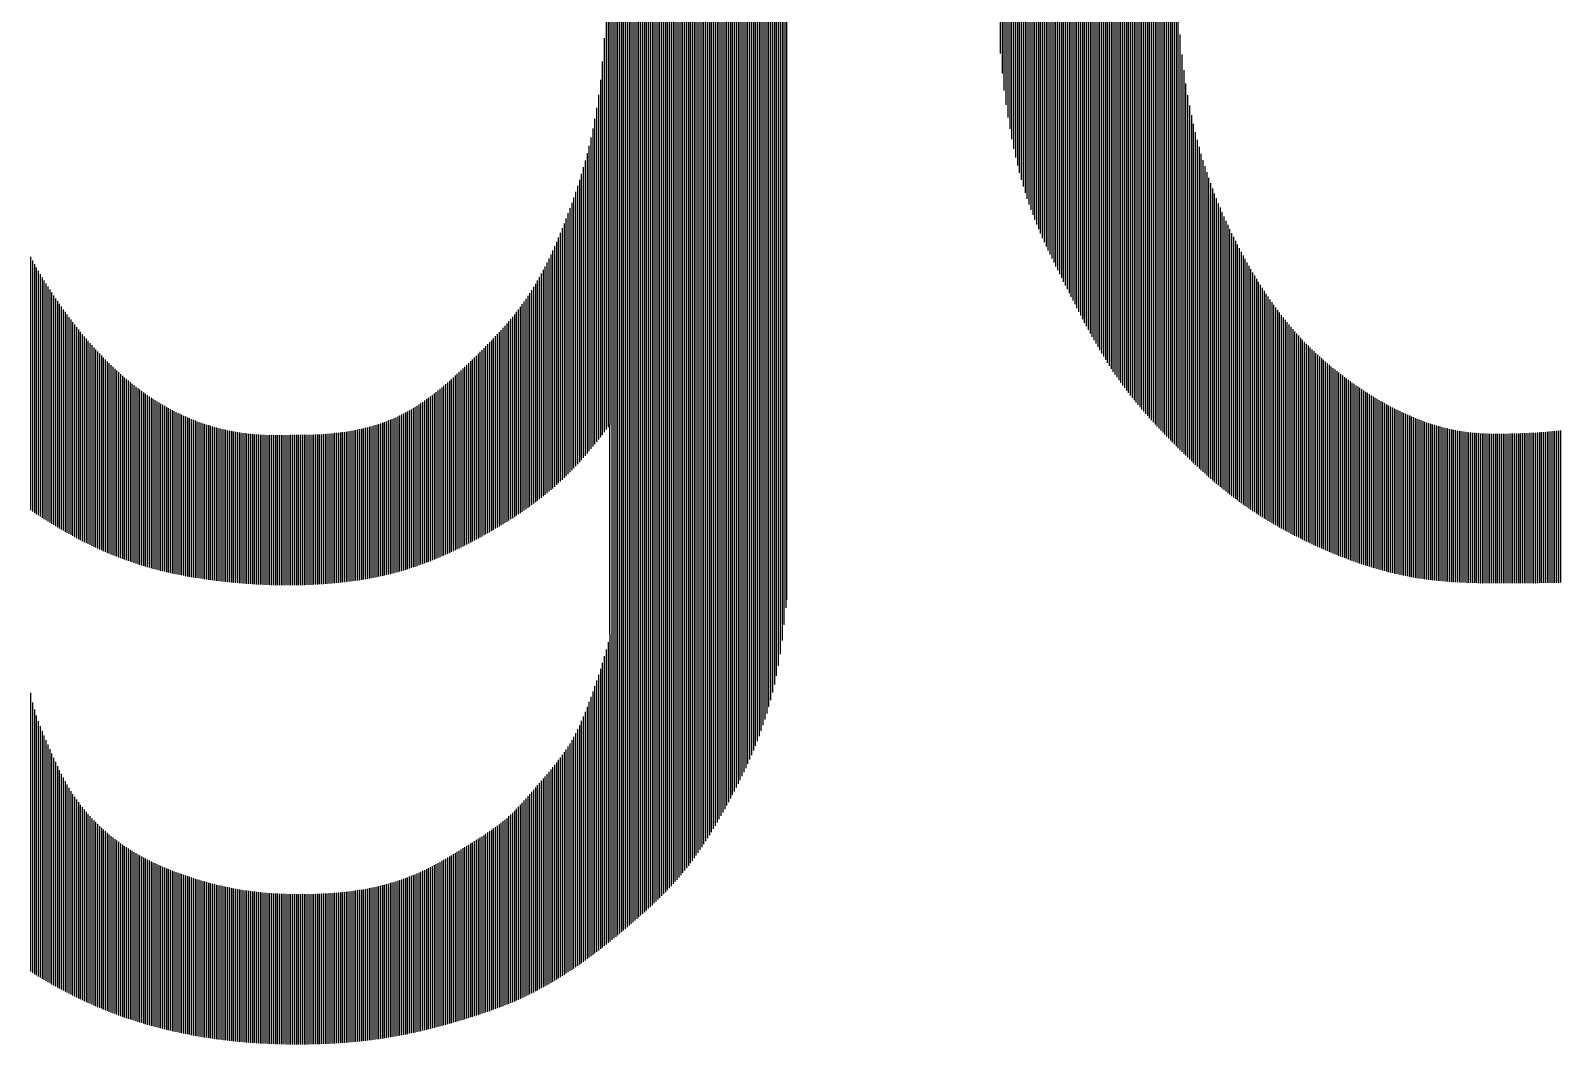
# Model space of a CAD drawing. Extents: x -970 to 10525, y -5 to 8110.
# Drawn here: x 10102.5 to 10174.5, y 460.6 to 508.3 of the extents above; entities that cross this region are included whole.
import ezdxf
from ezdxf.enums import TextEntityAlignment as Align

# ---------------------------------------------------------------- set-up
doc = ezdxf.new("R2010")
doc.units = 0
doc.header["$LTSCALE"] = 60
doc.header["$MEASUREMENT"] = 0
doc.layers.get('0').update_dxf_attribs({"linetype": 'CONTINUOUS'})
doc.layers.add('RLA-FORMATO', color=7, linetype='CONTINUOUS')
doc.layers.add('RLA-LOGO', color=7, linetype='CONTINUOUS')
doc.styles.add('ROMAND', font='romand', dxfattribs={"height": 31.5})
doc.styles.add('ROMANS', font='ROMANS.shx', dxfattribs={"height": 22.5})

# ---------------------------------------------------------------- blocks, each defined once
blk = doc.blocks.new('A$C459C3EB4')
at = {"layer": 'RLA-LOGO', "color": 8, "true_color": 0x707070}
for p, q in [((602.388, -30.39), (602.388, -55.101)), ((602.433, -30.39), (602.433, -67.228)), ((602.478, -30.39), (602.478, -67.191)), ((602.523, -30.39), (602.523, -67.154)), ((602.568, -30.39), (602.568, -67.117)), ((602.613, -30.39), (602.613, -67.08)), ((602.658, -30.39), (602.658, -67.042)), ((602.703, -30.39), (602.703, -67.005)), ((602.748, -30.39), (602.748, -66.967)), ((602.793, -30.39), (602.793, -66.929)), ((602.838, -30.39), (602.838, -66.89)), ((602.883, -30.39), (602.883, -66.852)), ((602.928, -30.39), (602.928, -66.813)), ((602.973, -30.39), (602.973, -66.774)), ((603.018, -30.39), (603.018, -66.735)), ((603.063, -30.39), (603.063, -66.695)), ((603.108, -30.39), (603.108, -66.656)), ((603.153, -30.39), (603.153, -66.616)), ((603.198, -30.39), (603.198, -66.575)), ((603.243, -30.39), (603.243, -66.535)), ((603.288, -30.39), (603.288, -66.494)), ((603.333, -30.39), (603.333, -66.452)), ((603.378, -30.39), (603.378, -66.41)), ((603.423, -30.39), (603.423, -66.368)), ((603.468, -30.39), (603.468, -66.325)), ((603.513, -30.39), (603.513, -66.282)), ((603.558, -30.39), (603.558, -66.238)), ((603.603, -30.39), (603.603, -66.194)), ((603.648, -30.39), (603.648, -66.149)), ((603.693, -30.39), (603.693, -66.103)), ((603.738, -30.39), (603.738, -66.057)), ((603.783, -30.39), (603.783, -66.01)), ((603.828, -30.39), (603.828, -65.962)), ((603.873, -30.39), (603.873, -65.913)), ((603.918, -30.39), (603.918, -65.864)), ((603.963, -30.39), (603.963, -65.813)), ((604.008, -30.39), (604.008, -65.761)), ((604.053, -30.39), (604.053, -65.709)), ((604.098, -30.39), (604.098, -65.655)), ((604.143, -30.39), (604.143, -65.6)), ((604.188, -30.39), (604.188, -65.544)), ((604.233, -30.39), (604.233, -65.486)), ((604.278, -30.39), (604.278, -65.427)), ((604.323, -30.39), (604.323, -65.367)), ((604.368, -30.39), (604.368, -65.306)), ((604.413, -30.39), (604.413, -65.243)), ((604.458, -30.39), (604.458, -65.179)), ((604.503, -30.39), (604.503, -65.113)), ((604.548, -30.39), (604.548, -65.046)), ((604.593, -30.39), (604.593, -64.978)), ((604.638, -30.39), (604.638, -64.909)), ((604.683, -30.39), (604.683, -64.838)), ((604.728, -30.39), (604.728, -64.766)), ((604.773, -30.39), (604.773, -64.693)), ((604.818, -30.39), (604.818, -64.619)), ((604.863, -30.39), (604.863, -64.543)), ((604.908, -30.39), (604.908, -64.467)), ((604.953, -30.39), (604.953, -64.389)), ((604.998, -30.39), (604.998, -64.311)), ((605.043, -30.39), (605.043, -64.231)), ((605.088, -30.39), (605.088, -64.151)), ((605.133, -30.39), (605.133, -64.07)), ((605.178, -30.39), (605.178, -63.987)), ((605.223, -30.39), (605.223, -63.904)), ((605.268, -30.39), (605.268, -63.819)), ((605.313, -30.39), (605.313, -63.734)), ((605.358, -30.39), (605.358, -63.646)), ((605.403, -30.39), (605.403, -63.557)), ((605.448, -30.39), (605.448, -63.467)), ((605.493, -30.39), (605.493, -63.375)), ((605.538, -30.39), (605.538, -63.281)), ((605.583, -30.39), (605.583, -63.185)), ((605.628, -30.39), (605.628, -63.086)), ((605.673, -30.39), (605.673, -62.985)), ((605.718, -30.39), (605.718, -62.882)), ((605.763, -30.39), (605.763, -62.775)), ((605.808, -30.39), (605.808, -62.664)), ((605.853, -30.39), (605.853, -62.55)), ((605.898, -30.39), (605.898, -62.432)), ((605.943, -30.39), (605.943, -62.308)), ((605.988, -30.39), (605.988, -62.178)), ((606.033, -30.39), (606.033, -62.042)), ((606.078, -30.39), (606.078, -61.899)), ((606.123, -30.39), (606.123, -61.747)), ((606.168, -30.39), (606.168, -61.584)), ((606.213, -30.39), (606.213, -61.41)), ((606.258, -30.39), (606.258, -61.22)), ((606.303, -30.39), (606.303, -61.012)), ((606.348, -30.39), (606.348, -60.777)), ((606.393, -30.39), (606.393, -60.506)), ((606.438, -30.39), (606.438, -60.185)), ((606.483, -30.39), (606.483, -59.811)), ((606.528, -30.39), (606.528, -59.412)), ((606.55, -59.227), (606.55, -30.39)), ((615.757, -33.08), (615.757, -55.655)), ((615.397, -33.45), (615.397, -55.288)), ((615.442, -33.402), (615.442, -55.335)), ((615.487, -33.355), (615.487, -55.382)), ((615.532, -33.308), (615.532, -55.428)), ((615.577, -33.261), (615.577, -55.474)), ((615.622, -33.215), (615.622, -55.519)), ((615.667, -33.17), (615.667, -55.565)), ((615.712, -33.125), (615.712, -55.61)), ((602.343, -33.589), (602.343, -55.162)), ((615.082, -33.803), (615.082, -54.949)), ((615.127, -33.751), (615.127, -54.999)), ((615.172, -33.699), (615.172, -55.048)), ((615.217, -33.648), (615.217, -55.097)), ((615.262, -33.598), (615.262, -55.145)), ((615.307, -33.548), (615.307, -55.193)), ((615.352, -33.499), (615.352, -55.241)), ((614.767, -34.19), (614.767, -54.584)), ((614.812, -34.132), (614.812, -54.638)), ((614.857, -34.075), (614.857, -54.691)), ((614.902, -34.019), (614.902, -54.744)), ((614.947, -33.964), (614.947, -54.796)), ((614.992, -33.909), (614.992, -54.848)), ((615.037, -33.856), (615.037, -54.899)), ((614.497, -34.557), (614.497, -54.24)), ((614.542, -34.493), (614.542, -54.3)), ((614.587, -34.43), (614.587, -54.358)), ((614.632, -34.369), (614.632, -54.416)), ((614.677, -34.308), (614.677, -54.473)), ((614.722, -34.248), (614.722, -54.529)), ((614.272, -34.895), (614.272, -53.924)), ((614.317, -34.825), (614.317, -53.989)), ((614.362, -34.756), (614.362, -54.054)), ((614.407, -34.689), (614.407, -54.117)), ((614.452, -34.622), (614.452, -54.179)), ((614.047, -35.262), (614.047, -53.575)), ((614.092, -35.186), (614.092, -53.647)), ((614.137, -35.111), (614.137, -53.718)), ((614.182, -35.038), (614.182, -53.788)), ((614.227, -34.966), (614.227, -53.856)), ((613.867, -35.576), (613.867, -53.274)), ((613.912, -35.496), (613.912, -53.351)), ((613.957, -35.417), (613.957, -53.427)), ((614.002, -35.338), (614.002, -53.502)), ((613.642, -35.993), (613.642, -52.871)), ((613.687, -35.907), (613.687, -52.954)), ((613.732, -35.823), (613.732, -53.035)), ((613.777, -35.74), (613.777, -53.116)), ((613.822, -35.657), (613.822, -53.195)), ((613.462, -36.341), (613.462, -52.532)), ((613.507, -36.253), (613.507, -52.618)), ((613.552, -36.166), (613.552, -52.703)), ((613.597, -36.079), (613.597, -52.787)), ((613.282, -36.7), (613.282, -52.182)), ((613.327, -36.61), (613.327, -52.27)), ((613.372, -36.52), (613.372, -52.358)), ((613.417, -36.43), (613.417, -52.445)), ((613.102, -37.064), (613.102, -51.828)), ((613.147, -36.973), (613.147, -51.917)), ((613.192, -36.881), (613.192, -52.005)), ((613.237, -36.791), (613.237, -52.094)), ((612.922, -37.435), (612.922, -51.471)), ((612.967, -37.341), (612.967, -51.561)), ((613.012, -37.248), (613.012, -51.65)), ((613.057, -37.156), (613.057, -51.739)), ((612.787, -37.722), (612.787, -51.195)), ((612.832, -37.625), (612.832, -51.288)), ((612.877, -37.53), (612.877, -51.38)), ((612.607, -38.125), (612.607, -50.811)), ((612.652, -38.022), (612.652, -50.91)), ((612.697, -37.92), (612.697, -51.006)), ((612.742, -37.821), (612.742, -51.102)), ((612.472, -38.45), (612.472, -50.503)), ((612.517, -38.339), (612.517, -50.608)), ((612.562, -38.231), (612.562, -50.711)), ((612.337, -38.804), (612.337, -50.166)), ((612.382, -38.682), (612.382, -50.283)), ((612.427, -38.564), (612.427, -50.394)), ((612.202, -39.205), (612.202, -49.786)), ((612.247, -39.064), (612.247, -49.919)), ((612.292, -38.931), (612.292, -50.046)), ((612.112, -39.51), (612.112, -49.499)), ((612.157, -39.353), (612.157, -49.647)), ((612.022, -39.854), (612.022, -49.178)), ((612.067, -39.676), (612.067, -49.344)), ((611.932, -40.244), (611.932, -48.812)), ((611.977, -40.043), (611.977, -49.001)), ((611.887, -40.46), (611.887, -48.608)), ((611.797, -40.938), (611.797, -48.144)), ((611.842, -40.691), (611.842, -48.386)), ((611.752, -41.205), (611.752, -47.875)), ((611.707, -41.498), (611.707, -47.575)), ((611.662, -41.824), (611.662, -47.235)), ((611.617, -42.198), (611.617, -46.842)), ((611.572, -42.65), (611.572, -46.371)), ((602.298, -45.081), (602.298, -55.221)), ((602.253, -46.005), (602.253, -55.281)), ((615.802, -45.921), (615.802, -55.7)), ((615.847, -46.394), (615.847, -55.744)), ((602.208, -46.559), (602.208, -55.339)), ((615.892, -46.762), (615.892, -55.788)), ((602.163, -46.991), (602.163, -55.397)), ((615.937, -47.074), (615.937, -55.832)), ((602.118, -47.344), (602.118, -55.454)), ((615.982, -47.348), (615.982, -55.876)), ((602.073, -47.643), (602.073, -55.51)), ((616.027, -47.594), (616.027, -55.92)), ((616.072, -47.819), (616.072, -55.963)), ((601.983, -48.135), (601.983, -55.621)), ((602.028, -47.904), (602.028, -55.566)), ((616.117, -48.025), (616.117, -56.006)), ((616.162, -48.217), (616.162, -56.048)), ((601.893, -48.537), (601.893, -55.729)), ((601.938, -48.345), (601.938, -55.675)), ((616.207, -48.397), (616.207, -56.09)), ((616.252, -48.566), (616.252, -56.132)), ((601.803, -48.885), (601.803, -55.833)), ((601.848, -48.716), (601.848, -55.781)), ((616.297, -48.726), (616.297, -56.174)), ((616.342, -48.878), (616.342, -56.215)), ((601.713, -49.198), (601.713, -55.935)), ((601.758, -49.045), (601.758, -55.885)), ((616.387, -49.023), (616.387, -56.255)), ((616.432, -49.161), (616.432, -56.296)), ((616.477, -49.293), (616.477, -56.336)), ((601.578, -49.622), (601.578, -56.082)), ((601.623, -49.485), (601.623, -56.034)), ((601.668, -49.344), (601.668, -55.985)), ((616.522, -49.42), (616.522, -56.375)), ((616.567, -49.543), (616.567, -56.415)), ((616.612, -49.661), (616.612, -56.453)), ((601.443, -50.007), (601.443, -56.222)), ((601.488, -49.882), (601.488, -56.176)), ((601.533, -49.754), (601.533, -56.13)), ((616.657, -49.776), (616.657, -56.492)), ((616.702, -49.888), (616.702, -56.53)), ((616.747, -49.996), (616.747, -56.567)), ((601.308, -50.365), (601.308, -56.355)), ((601.353, -50.248), (601.353, -56.312)), ((601.398, -50.129), (601.398, -56.267)), ((616.792, -50.102), (616.792, -56.604)), ((616.837, -50.204), (616.837, -56.641)), ((616.882, -50.305), (616.882, -56.677)), ((616.927, -50.403), (616.927, -56.713)), ((601.173, -50.697), (601.173, -56.482)), ((601.218, -50.589), (601.218, -56.441)), ((601.263, -50.478), (601.263, -56.398)), ((616.972, -50.499), (616.972, -56.748)), ((617.017, -50.593), (617.017, -56.783)), ((617.062, -50.685), (617.062, -56.817)), ((600.993, -51.102), (600.993, -56.64)), ((601.038, -51.005), (601.038, -56.602)), ((601.083, -50.905), (601.083, -56.563)), ((601.128, -50.803), (601.128, -56.523)), ((617.107, -50.775), (617.107, -56.851)), ((617.152, -50.864), (617.152, -56.884)), ((617.197, -50.951), (617.197, -56.917)), ((617.242, -51.036), (617.242, -56.95)), ((617.287, -51.12), (617.287, -56.982)), ((588.753, -51.157), (588.753, -57.114)), ((588.798, -51.241), (588.798, -57.145)), ((588.843, -51.323), (588.843, -57.176)), ((588.888, -51.404), (588.888, -57.206)), ((588.933, -51.483), (588.933, -57.236)), ((600.813, -51.463), (600.813, -56.788)), ((600.858, -51.377), (600.858, -56.752)), ((600.903, -51.288), (600.903, -56.716)), ((600.948, -51.196), (600.948, -56.678)), ((617.332, -51.203), (617.332, -57.014)), ((617.377, -51.284), (617.377, -57.045)), ((617.422, -51.364), (617.422, -57.076)), ((617.467, -51.442), (617.467, -57.106)), ((588.978, -51.56), (588.978, -57.265)), ((589.023, -51.636), (589.023, -57.295)), ((589.068, -51.71), (589.068, -57.324)), ((589.113, -51.783), (589.113, -57.352)), ((600.633, -51.786), (600.633, -56.927)), ((600.678, -51.709), (600.678, -56.893)), ((600.723, -51.629), (600.723, -56.859)), ((600.768, -51.547), (600.768, -56.824)), ((617.512, -51.519), (617.512, -57.136)), ((617.557, -51.595), (617.557, -57.166)), ((617.602, -51.669), (617.602, -57.195)), ((617.647, -51.743), (617.647, -57.224)), ((617.692, -51.814), (617.692, -57.253)), ((589.158, -51.855), (589.158, -57.381)), ((589.203, -51.926), (589.203, -57.409)), ((589.248, -51.995), (589.248, -57.437)), ((589.293, -52.063), (589.293, -57.464)), ((589.338, -52.131), (589.338, -57.491)), ((589.383, -52.197), (589.383, -57.518)), ((600.363, -52.206), (600.363, -57.122)), ((600.408, -52.141), (600.408, -57.09)), ((600.453, -52.074), (600.453, -57.059)), ((600.498, -52.005), (600.498, -57.026)), ((600.543, -51.934), (600.543, -56.994)), ((600.588, -51.861), (600.588, -56.961)), ((617.737, -51.885), (617.737, -57.281)), ((617.782, -51.954), (617.782, -57.309)), ((617.827, -52.022), (617.827, -57.337)), ((617.872, -52.089), (617.872, -57.364)), ((617.917, -52.155), (617.917, -57.391)), ((589.428, -52.262), (589.428, -57.545)), ((589.473, -52.326), (589.473, -57.571)), ((589.518, -52.389), (589.518, -57.597)), ((589.563, -52.451), (589.563, -57.623)), ((589.608, -52.512), (589.608, -57.648)), ((600.093, -52.563), (600.093, -57.302)), ((600.138, -52.507), (600.138, -57.273)), ((600.183, -52.449), (600.183, -57.243)), ((600.228, -52.391), (600.228, -57.213)), ((600.273, -52.331), (600.273, -57.183)), ((600.318, -52.269), (600.318, -57.153)), ((617.962, -52.219), (617.962, -57.418)), ((618.007, -52.282), (618.007, -57.445)), ((618.052, -52.345), (618.052, -57.471)), ((618.097, -52.406), (618.097, -57.496)), ((618.142, -52.466), (618.142, -57.522)), ((618.187, -52.524), (618.187, -57.547)), ((589.653, -52.572), (589.653, -57.674)), ((589.698, -52.632), (589.698, -57.699)), ((589.743, -52.69), (589.743, -57.723)), ((589.788, -52.748), (589.788, -57.748)), ((589.833, -52.805), (589.833, -57.772)), ((589.878, -52.861), (589.878, -57.796)), ((589.923, -52.917), (589.923, -57.819)), ((599.823, -52.877), (599.823, -57.471)), ((599.868, -52.827), (599.868, -57.443)), ((599.913, -52.776), (599.913, -57.415)), ((599.958, -52.724), (599.958, -57.388)), ((600.003, -52.671), (600.003, -57.359)), ((600.048, -52.617), (600.048, -57.331)), ((618.232, -52.582), (618.232, -57.572)), ((618.277, -52.639), (618.277, -57.597)), ((618.322, -52.694), (618.322, -57.621)), ((618.367, -52.749), (618.367, -57.645)), ((618.412, -52.803), (618.412, -57.669)), ((618.457, -52.855), (618.457, -57.693)), ((618.502, -52.907), (618.502, -57.716)), ((589.968, -52.971), (589.968, -57.842)), ((590.013, -53.025), (590.013, -57.865)), ((590.058, -53.079), (590.058, -57.888)), ((590.103, -53.131), (590.103, -57.91)), ((590.148, -53.183), (590.148, -57.932)), ((590.193, -53.234), (590.193, -57.954)), ((590.238, -53.284), (590.238, -57.976)), ((599.463, -53.257), (599.463, -57.681)), ((599.508, -53.212), (599.508, -57.656)), ((599.553, -53.165), (599.553, -57.63)), ((599.598, -53.119), (599.598, -57.604)), ((599.643, -53.072), (599.643, -57.578)), ((599.688, -53.024), (599.688, -57.551)), ((599.733, -52.976), (599.733, -57.525)), ((599.778, -52.927), (599.778, -57.498)), ((618.547, -52.957), (618.547, -57.739)), ((618.592, -53.007), (618.592, -57.762)), ((618.637, -53.056), (618.637, -57.784)), ((618.682, -53.104), (618.682, -57.807)), ((618.727, -53.151), (618.727, -57.829)), ((618.772, -53.197), (618.772, -57.851)), ((618.817, -53.243), (618.817, -57.872)), ((590.283, -53.333), (590.283, -57.997)), ((590.328, -53.382), (590.328, -58.018)), ((590.373, -53.43), (590.373, -58.038)), ((590.418, -53.477), (590.418, -58.059)), ((590.463, -53.524), (590.463, -58.079)), ((590.508, -53.57), (590.508, -58.098)), ((590.553, -53.615), (590.553, -58.118)), ((599.103, -53.612), (599.103, -57.877)), ((599.148, -53.568), (599.148, -57.854)), ((599.193, -53.525), (599.193, -57.83)), ((599.238, -53.481), (599.238, -57.806)), ((599.283, -53.437), (599.283, -57.781)), ((599.328, -53.392), (599.328, -57.757)), ((599.373, -53.348), (599.373, -57.732)), ((599.418, -53.303), (599.418, -57.707)), ((618.862, -53.287), (618.862, -57.894)), ((618.907, -53.331), (618.907, -57.915)), ((618.952, -53.375), (618.952, -57.936)), ((618.997, -53.417), (618.997, -57.957)), ((619.042, -53.459), (619.042, -57.977)), ((619.087, -53.5), (619.087, -57.997)), ((619.132, -53.541), (619.132, -58.017)), ((619.177, -53.581), (619.177, -58.037)), ((619.222, -53.62), (619.222, -58.057)), ((590.598, -53.659), (590.598, -58.137)), ((590.643, -53.703), (590.643, -58.156)), ((590.688, -53.746), (590.688, -58.174)), ((590.733, -53.788), (590.733, -58.192)), ((590.778, -53.83), (590.778, -58.21)), ((590.823, -53.871), (590.823, -58.228)), ((590.868, -53.911), (590.868, -58.245)), ((590.913, -53.951), (590.913, -58.262)), ((590.958, -53.99), (590.958, -58.279)), ((598.698, -53.991), (598.698, -58.079)), ((598.743, -53.95), (598.743, -58.058)), ((598.788, -53.909), (598.788, -58.036)), ((598.833, -53.868), (598.833, -58.014)), ((598.878, -53.826), (598.878, -57.992)), ((598.923, -53.783), (598.923, -57.97)), ((598.968, -53.741), (598.968, -57.947)), ((599.013, -53.698), (599.013, -57.924)), ((599.058, -53.655), (599.058, -57.901)), ((619.267, -53.659), (619.267, -58.076)), ((619.312, -53.697), (619.312, -58.095)), ((619.357, -53.734), (619.357, -58.114)), ((619.402, -53.771), (619.402, -58.133)), ((619.447, -53.808), (619.447, -58.152)), ((619.492, -53.844), (619.492, -58.17)), ((619.537, -53.879), (619.537, -58.188)), ((619.582, -53.914), (619.582, -58.206)), ((619.627, -53.949), (619.627, -58.223)), ((619.672, -53.983), (619.672, -58.24)), ((591.003, -54.028), (591.003, -58.295)), ((591.048, -54.066), (591.048, -58.311)), ((591.093, -54.103), (591.093, -58.327)), ((591.138, -54.139), (591.138, -58.343)), ((591.183, -54.175), (591.183, -58.358)), ((591.228, -54.21), (591.228, -58.373)), ((591.273, -54.244), (591.273, -58.387)), ((591.318, -54.278), (591.318, -58.401)), ((591.363, -54.311), (591.363, -58.415)), ((591.408, -54.344), (591.408, -58.429)), ((598.293, -54.336), (598.293, -58.259)), ((598.338, -54.3), (598.338, -58.24)), ((598.383, -54.263), (598.383, -58.221)), ((598.428, -54.226), (598.428, -58.201)), ((598.473, -54.188), (598.473, -58.182)), ((598.518, -54.15), (598.518, -58.162)), ((598.563, -54.111), (598.563, -58.141)), ((598.608, -54.071), (598.608, -58.121)), ((598.653, -54.032), (598.653, -58.1)), ((619.717, -54.017), (619.717, -58.257)), ((619.762, -54.05), (619.762, -58.274)), ((619.807, -54.082), (619.807, -58.291)), ((619.852, -54.115), (619.852, -58.307)), ((619.897, -54.146), (619.897, -58.323)), ((619.942, -54.178), (619.942, -58.339)), ((619.987, -54.209), (619.987, -58.355)), ((620.032, -54.239), (620.032, -58.37)), ((620.077, -54.269), (620.077, -58.385)), ((620.122, -54.299), (620.122, -58.4)), ((620.167, -54.328), (620.167, -58.415)), ((620.212, -54.357), (620.212, -58.429)), ((591.453, -54.376), (591.453, -58.442)), ((591.498, -54.407), (591.498, -58.456)), ((591.543, -54.438), (591.543, -58.468)), ((591.588, -54.468), (591.588, -58.481)), ((591.633, -54.498), (591.633, -58.493)), ((591.678, -54.527), (591.678, -58.505)), ((591.723, -54.555), (591.723, -58.517)), ((591.768, -54.583), (591.768, -58.529)), ((591.813, -54.61), (591.813, -58.54)), ((591.858, -54.637), (591.858, -58.551)), ((591.903, -54.663), (591.903, -58.562)), ((591.948, -54.689), (591.948, -58.572)), ((591.993, -54.713), (591.993, -58.583)), ((597.753, -54.716), (597.753, -58.461)), ((597.798, -54.688), (597.798, -58.446)), ((597.843, -54.66), (597.843, -58.43)), ((597.888, -54.63), (597.888, -58.414)), ((597.933, -54.6), (597.933, -58.398)), ((597.978, -54.57), (597.978, -58.382)), ((598.023, -54.538), (598.023, -58.365)), ((598.068, -54.506), (598.068, -58.348)), ((598.113, -54.474), (598.113, -58.331)), ((598.158, -54.44), (598.158, -58.313)), ((598.203, -54.406), (598.203, -58.295)), ((598.248, -54.371), (598.248, -58.277)), ((620.257, -54.386), (620.257, -58.443)), ((620.302, -54.414), (620.302, -58.457)), ((620.347, -54.442), (620.347, -58.471)), ((620.392, -54.469), (620.392, -58.484)), ((620.437, -54.496), (620.437, -58.497)), ((620.482, -54.523), (620.482, -58.51)), ((620.527, -54.549), (620.527, -58.523)), ((620.572, -54.575), (620.572, -58.535)), ((620.617, -54.6), (620.617, -58.547)), ((620.662, -54.625), (620.662, -58.559)), ((620.707, -54.649), (620.707, -58.571)), ((620.752, -54.673), (620.752, -58.582)), ((620.797, -54.697), (620.797, -58.593)), ((620.842, -54.72), (620.842, -58.604)), ((592.038, -54.738), (592.038, -58.593)), ((592.083, -54.762), (592.083, -58.603)), ((592.128, -54.785), (592.128, -58.612)), ((592.173, -54.808), (592.173, -58.622)), ((592.218, -54.83), (592.218, -58.631)), ((592.263, -54.852), (592.263, -58.64)), ((592.308, -54.873), (592.308, -58.649)), ((592.353, -54.894), (592.353, -58.657)), ((592.398, -54.914), (592.398, -58.666)), ((592.443, -54.934), (592.443, -58.674)), ((592.488, -54.953), (592.488, -58.682)), ((592.533, -54.972), (592.533, -58.69)), ((592.578, -54.99), (592.578, -58.697)), ((592.623, -55.008), (592.623, -58.705)), ((592.668, -55.025), (592.668, -58.712)), ((592.713, -55.042), (592.713, -58.719)), ((592.758, -55.058), (592.758, -58.726)), ((592.803, -55.074), (592.803, -58.733)), ((596.988, -55.074), (596.988, -58.67)), ((597.033, -55.059), (597.033, -58.66)), ((597.078, -55.042), (597.078, -58.65)), ((597.123, -55.026), (597.123, -58.64)), ((597.168, -55.008), (597.168, -58.629)), ((597.213, -54.99), (597.213, -58.618)), ((597.258, -54.971), (597.258, -58.607)), ((597.303, -54.952), (597.303, -58.595)), ((597.348, -54.932), (597.348, -58.583)), ((597.393, -54.911), (597.393, -58.571)), ((597.438, -54.889), (597.438, -58.558)), ((597.483, -54.867), (597.483, -58.545)), ((597.528, -54.843), (597.528, -58.532)), ((597.573, -54.819), (597.573, -58.518)), ((597.618, -54.795), (597.618, -58.504)), ((597.663, -54.769), (597.663, -58.49)), ((597.708, -54.743), (597.708, -58.476)), ((620.887, -54.743), (620.887, -58.614)), ((620.932, -54.765), (620.932, -58.625)), ((620.977, -54.787), (620.977, -58.635)), ((621.022, -54.809), (621.022, -58.644)), ((621.067, -54.83), (621.067, -58.654)), ((621.112, -54.851), (621.112, -58.663)), ((621.157, -54.871), (621.157, -58.672)), ((621.202, -54.891), (621.202, -58.681)), ((621.247, -54.91), (621.247, -58.689)), ((621.292, -54.929), (621.292, -58.697)), ((621.337, -54.948), (621.337, -58.705)), ((621.382, -54.966), (621.382, -58.713)), ((621.427, -54.984), (621.427, -58.72)), ((621.472, -55.001), (621.472, -58.727)), ((621.517, -55.018), (621.517, -58.734)), ((621.562, -55.034), (621.562, -58.74)), ((621.607, -55.05), (621.607, -58.747)), ((621.652, -55.066), (621.652, -58.752)), ((621.697, -55.081), (621.697, -58.758)), ((592.848, -55.089), (592.848, -58.74)), ((592.893, -55.104), (592.893, -58.746)), ((592.938, -55.119), (592.938, -58.752)), ((592.983, -55.133), (592.983, -58.758)), ((593.028, -55.146), (593.028, -58.764)), ((593.073, -55.159), (593.073, -58.77)), ((593.118, -55.172), (593.118, -58.776)), ((593.163, -55.184), (593.163, -58.781)), ((593.208, -55.195), (593.208, -58.787)), ((593.253, -55.207), (593.253, -58.792)), ((593.298, -55.217), (593.298, -58.797)), ((593.343, -55.228), (593.343, -58.802)), ((593.388, -55.237), (593.388, -58.807)), ((593.433, -55.247), (593.433, -58.811)), ((593.478, -55.256), (593.478, -58.816)), ((593.523, -55.264), (593.523, -58.82)), ((593.568, -55.272), (593.568, -58.824)), ((593.613, -55.28), (593.613, -58.829)), ((593.658, -55.287), (593.658, -58.833)), ((593.703, -55.294), (593.703, -58.836)), ((593.748, -55.301), (593.748, -58.84)), ((593.793, -55.307), (593.793, -58.844)), ((593.838, -55.312), (593.838, -58.847)), ((593.883, -55.318), (593.883, -58.85)), ((593.928, -55.322), (593.928, -58.853)), ((593.973, -55.327), (593.973, -58.856)), ((594.018, -55.331), (594.018, -58.859)), ((594.063, -55.335), (594.063, -58.862)), ((594.108, -55.338), (594.108, -58.864)), ((594.153, -55.341), (594.153, -58.867)), ((594.198, -55.343), (594.198, -58.869)), ((594.243, -55.345), (594.243, -58.871)), ((594.288, -55.347), (594.288, -58.873)), ((594.333, -55.348), (594.333, -58.875)), ((594.378, -55.349), (594.378, -58.876)), ((594.423, -55.35), (594.423, -58.878)), ((594.468, -55.35), (594.468, -58.879)), ((594.513, -55.351), (594.513, -58.88)), ((594.558, -55.35), (594.558, -58.881)), ((594.603, -55.35), (594.603, -58.882)), ((594.648, -55.35), (594.648, -58.883)), ((594.693, -55.349), (594.693, -58.883)), ((594.738, -55.349), (594.738, -58.883)), ((594.783, -55.348), (594.783, -58.884)), ((594.828, -55.347), (594.828, -58.884)), ((594.873, -55.346), (594.873, -58.884)), ((594.918, -55.346), (594.918, -58.883)), ((594.963, -55.345), (594.963, -58.883)), ((595.008, -55.345), (595.008, -58.882)), ((595.053, -55.344), (595.053, -58.881)), ((595.098, -55.344), (595.098, -58.88)), ((595.143, -55.344), (595.143, -58.879)), ((595.188, -55.343), (595.188, -58.878)), ((595.233, -55.343), (595.233, -58.876)), ((595.278, -55.342), (595.278, -58.875)), ((595.323, -55.342), (595.323, -58.873)), ((595.368, -55.34), (595.368, -58.871)), ((595.413, -55.339), (595.413, -58.869)), ((595.458, -55.337), (595.458, -58.866)), ((595.503, -55.335), (595.503, -58.864)), ((595.548, -55.333), (595.548, -58.861)), ((595.593, -55.331), (595.593, -58.858)), ((595.638, -55.328), (595.638, -58.855)), ((595.683, -55.325), (595.683, -58.852)), ((595.728, -55.321), (595.728, -58.849)), ((595.773, -55.317), (595.773, -58.845)), ((595.818, -55.313), (595.818, -58.841)), ((595.863, -55.309), (595.863, -58.837)), ((595.908, -55.304), (595.908, -58.833)), ((595.953, -55.299), (595.953, -58.829)), ((595.998, -55.294), (595.998, -58.824)), ((596.043, -55.288), (596.043, -58.819)), ((596.088, -55.282), (596.088, -58.814)), ((596.133, -55.276), (596.133, -58.809)), ((596.178, -55.269), (596.178, -58.804)), ((596.223, -55.262), (596.223, -58.798)), ((596.268, -55.254), (596.268, -58.793)), ((596.313, -55.246), (596.313, -58.787)), ((596.358, -55.238), (596.358, -58.781)), ((596.403, -55.229), (596.403, -58.774)), ((596.448, -55.22), (596.448, -58.768)), ((596.493, -55.211), (596.493, -58.761)), ((596.538, -55.201), (596.538, -58.754)), ((596.583, -55.19), (596.583, -58.746)), ((596.628, -55.179), (596.628, -58.739)), ((596.673, -55.168), (596.673, -58.731)), ((596.718, -55.156), (596.718, -58.723)), ((596.763, -55.144), (596.763, -58.715)), ((596.808, -55.131), (596.808, -58.707)), ((596.853, -55.117), (596.853, -58.698)), ((596.898, -55.104), (596.898, -58.689)), ((596.943, -55.089), (596.943, -58.679)), ((602.389, -60.039), (602.389, -55.1)), ((621.742, -55.096), (621.742, -58.763)), ((621.787, -55.11), (621.787, -58.769)), ((621.832, -55.124), (621.832, -58.773)), ((621.877, -55.137), (621.877, -58.778)), ((621.922, -55.15), (621.922, -58.782)), ((621.967, -55.162), (621.967, -58.786)), ((622.012, -55.174), (622.012, -58.79)), ((622.057, -55.186), (622.057, -58.794)), ((622.102, -55.197), (622.102, -58.797)), ((622.147, -55.207), (622.147, -58.801)), ((622.192, -55.217), (622.192, -58.804)), ((622.237, -55.227), (622.237, -58.807)), ((622.282, -55.236), (622.282, -58.809)), ((622.327, -55.245), (622.327, -58.812)), ((622.372, -55.253), (622.372, -58.814)), ((622.417, -55.26), (622.417, -58.816)), ((622.462, -55.267), (622.462, -58.818)), ((622.507, -55.274), (622.507, -58.82)), ((622.552, -55.28), (622.552, -58.822)), ((622.597, -55.286), (622.597, -58.824)), ((622.642, -55.291), (622.642, -58.825)), ((622.687, -55.295), (622.687, -58.827)), ((622.732, -55.299), (622.732, -58.828)), ((622.777, -55.303), (622.777, -58.829)), ((622.822, -55.306), (622.822, -58.83)), ((622.867, -55.309), (622.867, -58.831)), ((622.912, -55.312), (622.912, -58.832)), ((622.957, -55.314), (622.957, -58.832)), ((623.002, -55.315), (623.002, -58.833)), ((623.047, -55.317), (623.047, -58.833)), ((623.092, -55.318), (623.092, -58.834)), ((623.137, -55.319), (623.137, -58.834)), ((623.182, -55.319), (623.182, -58.834)), ((623.227, -55.32), (623.227, -58.834)), ((623.272, -55.32), (623.272, -58.835)), ((623.317, -55.32), (623.317, -58.835)), ((623.362, -55.319), (623.362, -58.835)), ((623.407, -55.319), (623.407, -58.834)), ((623.452, -55.318), (623.452, -58.834)), ((623.497, -55.317), (623.497, -58.834)), ((623.542, -55.316), (623.542, -58.834)), ((623.587, -55.315), (623.587, -58.833)), ((623.632, -55.314), (623.632, -58.833)), ((623.677, -55.313), (623.677, -58.833)), ((623.722, -55.311), (623.722, -58.832)), ((623.767, -55.31), (623.767, -58.832)), ((623.812, -55.308), (623.812, -58.832)), ((623.857, -55.307), (623.857, -58.832)), ((623.902, -55.305), (623.902, -58.831)), ((623.947, -55.303), (623.947, -58.831)), ((623.992, -55.302), (623.992, -58.831)), ((624.037, -55.299), (624.037, -58.831)), ((624.082, -55.297), (624.082, -58.83)), ((624.127, -55.295), (624.127, -58.83)), ((624.172, -55.292), (624.172, -58.83)), ((624.217, -55.289), (624.217, -58.83)), ((624.262, -55.286), (624.262, -58.829)), ((624.307, -55.283), (624.307, -58.829)), ((624.352, -55.28), (624.352, -58.828)), ((624.397, -55.276), (624.397, -58.828)), ((624.442, -55.273), (624.442, -58.827)), ((624.487, -55.268), (624.487, -58.827)), ((624.532, -55.264), (624.532, -58.826)), ((624.577, -55.26), (624.577, -58.825)), ((624.622, -55.255), (624.622, -58.824)), ((624.667, -55.25), (624.667, -58.823)), ((624.712, -55.245), (624.712, -58.822)), ((624.757, -55.239), (624.757, -58.821)), ((602.388, -60.044), (602.388, -67.264)), ((602.298, -60.393), (602.298, -67.336)), ((602.343, -60.223), (602.343, -67.3)), ((602.208, -60.708), (602.208, -67.407)), ((602.253, -60.555), (602.253, -67.372)), ((602.073, -61.127), (602.073, -67.511)), ((602.118, -60.993), (602.118, -67.477)), ((602.163, -60.853), (602.163, -67.442)), ((588.753, -61.418), (588.753, -67.977)), ((601.938, -61.506), (601.938, -67.613)), ((601.983, -61.383), (601.983, -67.579)), ((602.028, -61.257), (602.028, -67.545)), ((588.798, -61.641), (588.798, -68.006)), ((588.843, -61.808), (588.843, -68.034)), ((601.803, -61.86), (601.803, -67.712)), ((601.848, -61.745), (601.848, -67.679)), ((601.893, -61.627), (601.893, -67.646)), ((588.888, -61.95), (588.888, -68.063)), ((588.933, -62.078), (588.933, -68.09)), ((588.978, -62.197), (588.978, -68.118)), ((601.623, -62.271), (601.623, -67.839)), ((601.668, -62.176), (601.668, -67.808)), ((601.713, -62.075), (601.713, -67.776)), ((601.758, -61.97), (601.758, -67.744)), ((589.023, -62.31), (589.023, -68.145)), ((589.068, -62.419), (589.068, -68.172)), ((589.113, -62.526), (589.113, -68.198)), ((589.158, -62.632), (589.158, -68.225)), ((601.443, -62.604), (601.443, -67.961)), ((601.488, -62.528), (601.488, -67.931)), ((601.533, -62.447), (601.533, -67.901)), ((601.578, -62.362), (601.578, -67.87)), ((589.203, -62.737), (589.203, -68.25)), ((589.248, -62.841), (589.248, -68.276)), ((589.293, -62.943), (589.293, -68.301)), ((601.173, -62.995), (601.173, -68.133)), ((601.218, -62.936), (601.218, -68.105)), ((601.263, -62.874), (601.263, -68.077)), ((601.308, -62.811), (601.308, -68.049)), ((601.353, -62.745), (601.353, -68.02)), ((601.398, -62.676), (601.398, -67.99)), ((589.338, -63.042), (589.338, -68.326)), ((589.383, -63.139), (589.383, -68.351)), ((589.428, -63.232), (589.428, -68.375)), ((589.473, -63.323), (589.473, -68.4)), ((600.903, -63.328), (600.903, -68.293)), ((600.948, -63.275), (600.948, -68.268)), ((600.993, -63.221), (600.993, -68.241)), ((601.038, -63.166), (601.038, -68.215)), ((601.083, -63.11), (601.083, -68.188)), ((601.128, -63.053), (601.128, -68.161)), ((589.518, -63.41), (589.518, -68.423)), ((589.563, -63.494), (589.563, -68.447)), ((589.608, -63.575), (589.608, -68.47)), ((589.653, -63.652), (589.653, -68.493)), ((589.698, -63.726), (589.698, -68.516)), ((600.588, -63.694), (600.588, -68.464)), ((600.633, -63.642), (600.633, -68.44)), ((600.678, -63.59), (600.678, -68.417)), ((600.723, -63.538), (600.723, -68.393)), ((600.768, -63.485), (600.768, -68.368)), ((600.813, -63.433), (600.813, -68.344)), ((600.858, -63.381), (600.858, -68.319)), ((589.743, -63.797), (589.743, -68.539)), ((589.788, -63.864), (589.788, -68.561)), ((589.833, -63.929), (589.833, -68.583)), ((589.878, -63.991), (589.878, -68.605)), ((589.923, -64.051), (589.923, -68.626)), ((600.273, -64.051), (600.273, -68.616)), ((600.318, -64.002), (600.318, -68.596)), ((600.363, -63.952), (600.363, -68.575)), ((600.408, -63.901), (600.408, -68.553)), ((600.453, -63.85), (600.453, -68.531)), ((600.498, -63.798), (600.498, -68.509)), ((600.543, -63.746), (600.543, -68.487)), ((589.968, -64.109), (589.968, -68.648)), ((590.013, -64.164), (590.013, -68.669)), ((590.058, -64.218), (590.058, -68.689)), ((590.103, -64.27), (590.103, -68.71)), ((590.148, -64.32), (590.148, -68.73)), ((590.193, -64.369), (590.193, -68.75)), ((590.238, -64.416), (590.238, -68.77)), ((599.868, -64.439), (599.868, -68.787)), ((599.913, -64.401), (599.913, -68.769)), ((599.958, -64.362), (599.958, -68.751)), ((600.003, -64.321), (600.003, -68.733)), ((600.048, -64.279), (600.048, -68.714)), ((600.093, -64.236), (600.093, -68.695)), ((600.138, -64.191), (600.138, -68.676)), ((600.183, -64.145), (600.183, -68.657)), ((600.228, -64.099), (600.228, -68.637)), ((590.283, -64.462), (590.283, -68.79)), ((590.328, -64.507), (590.328, -68.809)), ((590.373, -64.55), (590.373, -68.828)), ((590.418, -64.592), (590.418, -68.847)), ((590.463, -64.633), (590.463, -68.865)), ((590.508, -64.673), (590.508, -68.883)), ((590.553, -64.712), (590.553, -68.901)), ((590.598, -64.75), (590.598, -68.919)), ((590.643, -64.787), (590.643, -68.937)), ((599.373, -64.793), (599.373, -68.964)), ((599.418, -64.764), (599.418, -68.949)), ((599.463, -64.734), (599.463, -68.934)), ((599.508, -64.704), (599.508, -68.919)), ((599.553, -64.674), (599.553, -68.903)), ((599.598, -64.642), (599.598, -68.887)), ((599.643, -64.611), (599.643, -68.871)), ((599.688, -64.578), (599.688, -68.855)), ((599.733, -64.545), (599.733, -68.838)), ((599.778, -64.511), (599.778, -68.821)), ((599.823, -64.475), (599.823, -68.804)), ((590.688, -64.823), (590.688, -68.954)), ((590.733, -64.858), (590.733, -68.971)), ((590.778, -64.892), (590.778, -68.988)), ((590.823, -64.925), (590.823, -69.005)), ((590.868, -64.957), (590.868, -69.021)), ((590.913, -64.989), (590.913, -69.037)), ((590.958, -65.02), (590.958, -69.053)), ((591.003, -65.05), (591.003, -69.068)), ((591.048, -65.079), (591.048, -69.084)), ((591.093, -65.108), (591.093, -69.099)), ((591.138, -65.136), (591.138, -69.114)), ((591.183, -65.163), (591.183, -69.128)), ((598.788, -65.158), (598.788, -69.147)), ((598.833, -65.13), (598.833, -69.134)), ((598.878, -65.102), (598.878, -69.121)), ((598.923, -65.074), (598.923, -69.107)), ((598.968, -65.046), (598.968, -69.093)), ((599.013, -65.018), (599.013, -69.079)), ((599.058, -64.99), (599.058, -69.065)), ((599.103, -64.962), (599.103, -69.051)), ((599.148, -64.934), (599.148, -69.037)), ((599.193, -64.906), (599.193, -69.023)), ((599.238, -64.878), (599.238, -69.009)), ((599.283, -64.85), (599.283, -68.994)), ((599.328, -64.821), (599.328, -68.979)), ((591.228, -65.19), (591.228, -69.143)), ((591.273, -65.216), (591.273, -69.157)), ((591.318, -65.241), (591.318, -69.171)), ((591.363, -65.266), (591.363, -69.185)), ((591.408, -65.291), (591.408, -69.198)), ((591.453, -65.315), (591.453, -69.212)), ((591.498, -65.338), (591.498, -69.225)), ((591.543, -65.361), (591.543, -69.237)), ((591.588, -65.383), (591.588, -69.25)), ((591.633, -65.405), (591.633, -69.263)), ((591.678, -65.427), (591.678, -69.275)), ((591.723, -65.448), (591.723, -69.287)), ((591.768, -65.468), (591.768, -69.299)), ((591.813, -65.488), (591.813, -69.31)), ((591.858, -65.508), (591.858, -69.322)), ((598.158, -65.519), (598.158, -69.321)), ((598.203, -65.496), (598.203, -69.309)), ((598.248, -65.472), (598.248, -69.298)), ((598.293, -65.448), (598.293, -69.286)), ((598.338, -65.423), (598.338, -69.274)), ((598.383, -65.398), (598.383, -69.262)), ((598.428, -65.372), (598.428, -69.25)), ((598.473, -65.347), (598.473, -69.237)), ((598.518, -65.32), (598.518, -69.225)), ((598.563, -65.294), (598.563, -69.212)), ((598.608, -65.267), (598.608, -69.2)), ((598.653, -65.24), (598.653, -69.187)), ((598.698, -65.213), (598.698, -69.174)), ((598.743, -65.185), (598.743, -69.161)), ((591.903, -65.528), (591.903, -69.333)), ((591.948, -65.547), (591.948, -69.344)), ((591.993, -65.565), (591.993, -69.354)), ((592.038, -65.583), (592.038, -69.365)), ((592.083, -65.601), (592.083, -69.375)), ((592.128, -65.619), (592.128, -69.386)), ((592.173, -65.636), (592.173, -69.396)), ((592.218, -65.653), (592.218, -69.405)), ((592.263, -65.669), (592.263, -69.415)), ((592.308, -65.686), (592.308, -69.424)), ((592.353, -65.701), (592.353, -69.434)), ((592.398, -65.717), (592.398, -69.443)), ((592.443, -65.732), (592.443, -69.452)), ((592.488, -65.748), (592.488, -69.46)), ((592.533, -65.762), (592.533, -69.469)), ((592.578, -65.777), (592.578, -69.477)), ((592.623, -65.791), (592.623, -69.485)), ((592.668, -65.805), (592.668, -69.493)), ((592.713, -65.819), (592.713, -69.501)), ((592.758, -65.832), (592.758, -69.509)), ((592.803, -65.845), (592.803, -69.516)), ((592.848, -65.858), (592.848, -69.523)), ((592.893, -65.871), (592.893, -69.53)), ((592.938, -65.883), (592.938, -69.537)), ((597.258, -65.881), (597.258, -69.513)), ((597.303, -65.868), (597.303, -69.505)), ((597.348, -65.853), (597.348, -69.497)), ((597.393, -65.839), (597.393, -69.489)), ((597.438, -65.824), (597.438, -69.48)), ((597.483, -65.808), (597.483, -69.472)), ((597.528, -65.792), (597.528, -69.463)), ((597.573, -65.776), (597.573, -69.454)), ((597.618, -65.759), (597.618, -69.445)), ((597.663, -65.741), (597.663, -69.435)), ((597.708, -65.724), (597.708, -69.426)), ((597.753, -65.705), (597.753, -69.416)), ((597.798, -65.687), (597.798, -69.406)), ((597.843, -65.668), (597.843, -69.396)), ((597.888, -65.648), (597.888, -69.386)), ((597.933, -65.628), (597.933, -69.375)), ((597.978, -65.607), (597.978, -69.365)), ((598.023, -65.586), (598.023, -69.354)), ((598.068, -65.564), (598.068, -69.343)), ((598.113, -65.542), (598.113, -69.332)), ((592.983, -65.895), (592.983, -69.544)), ((593.028, -65.907), (593.028, -69.551)), ((593.073, -65.918), (593.073, -69.557)), ((593.118, -65.93), (593.118, -69.563)), ((593.163, -65.94), (593.163, -69.57)), ((593.208, -65.951), (593.208, -69.575)), ((593.253, -65.961), (593.253, -69.581)), ((593.298, -65.972), (593.298, -69.587)), ((593.343, -65.981), (593.343, -69.592)), ((593.388, -65.991), (593.388, -69.598)), ((593.433, -66), (593.433, -69.603)), ((593.478, -66.009), (593.478, -69.608)), ((593.523, -66.018), (593.523, -69.613)), ((593.568, -66.026), (593.568, -69.617)), ((593.613, -66.034), (593.613, -69.622)), ((593.658, -66.042), (593.658, -69.626)), ((593.703, -66.049), (593.703, -69.63)), ((593.748, -66.057), (593.748, -69.634)), ((593.793, -66.064), (593.793, -69.638)), ((593.838, -66.07), (593.838, -69.642)), ((593.883, -66.077), (593.883, -69.646)), ((593.928, -66.083), (593.928, -69.649)), ((593.973, -66.089), (593.973, -69.652)), ((594.018, -66.094), (594.018, -69.656)), ((594.063, -66.099), (594.063, -69.659)), ((594.108, -66.104), (594.108, -69.661)), ((594.153, -66.109), (594.153, -69.664)), ((594.198, -66.114), (594.198, -69.667)), ((594.243, -66.118), (594.243, -69.669)), ((594.288, -66.122), (594.288, -69.671)), ((594.333, -66.126), (594.333, -69.674)), ((594.378, -66.129), (594.378, -69.676)), ((594.423, -66.132), (594.423, -69.678)), ((594.468, -66.135), (594.468, -69.679)), ((594.513, -66.138), (594.513, -69.681)), ((594.558, -66.141), (594.558, -69.682)), ((594.603, -66.143), (594.603, -69.684)), ((594.648, -66.145), (594.648, -69.685)), ((594.693, -66.147), (594.693, -69.686)), ((594.738, -66.149), (594.738, -69.687)), ((594.783, -66.15), (594.783, -69.688)), ((594.828, -66.152), (594.828, -69.688)), ((594.873, -66.153), (594.873, -69.689)), ((594.918, -66.153), (594.918, -69.689)), ((594.963, -66.154), (594.963, -69.689)), ((595.008, -66.154), (595.008, -69.689)), ((595.053, -66.155), (595.053, -69.689)), ((595.098, -66.155), (595.098, -69.689)), ((595.143, -66.155), (595.143, -69.689)), ((595.188, -66.154), (595.188, -69.689)), ((595.233, -66.154), (595.233, -69.688)), ((595.278, -66.153), (595.278, -69.688)), ((595.323, -66.152), (595.323, -69.687)), ((595.368, -66.151), (595.368, -69.686)), ((595.413, -66.15), (595.413, -69.685)), ((595.458, -66.148), (595.458, -69.684)), ((595.503, -66.147), (595.503, -69.682)), ((595.548, -66.145), (595.548, -69.681)), ((595.593, -66.143), (595.593, -69.679)), ((595.638, -66.141), (595.638, -69.678)), ((595.683, -66.138), (595.683, -69.676)), ((595.728, -66.136), (595.728, -69.674)), ((595.773, -66.133), (595.773, -69.672)), ((595.818, -66.13), (595.818, -69.669)), ((595.863, -66.127), (595.863, -69.667)), ((595.908, -66.124), (595.908, -69.664)), ((595.953, -66.12), (595.953, -69.662)), ((595.998, -66.116), (595.998, -69.659)), ((596.043, -66.112), (596.043, -69.656)), ((596.088, -66.107), (596.088, -69.653)), ((596.133, -66.103), (596.133, -69.649)), ((596.178, -66.098), (596.178, -69.646)), ((596.223, -66.093), (596.223, -69.642)), ((596.268, -66.087), (596.268, -69.638)), ((596.313, -66.081), (596.313, -69.635)), ((596.358, -66.075), (596.358, -69.63)), ((596.403, -66.069), (596.403, -69.626)), ((596.448, -66.062), (596.448, -69.622)), ((596.493, -66.055), (596.493, -69.617)), ((596.538, -66.048), (596.538, -69.612)), ((596.583, -66.04), (596.583, -69.608)), ((596.628, -66.032), (596.628, -69.602)), ((596.673, -66.024), (596.673, -69.597)), ((596.718, -66.015), (596.718, -69.592)), ((596.763, -66.006), (596.763, -69.586)), ((596.808, -65.997), (596.808, -69.58)), ((596.853, -65.987), (596.853, -69.574)), ((596.898, -65.977), (596.898, -69.568)), ((596.943, -65.967), (596.943, -69.562)), ((596.988, -65.956), (596.988, -69.556)), ((597.033, -65.944), (597.033, -69.549)), ((597.078, -65.932), (597.078, -69.542)), ((597.123, -65.92), (597.123, -69.535)), ((597.168, -65.908), (597.168, -69.528)), ((597.213, -65.895), (597.213, -69.52))]:
    blk.add_line(p, q, dxfattribs=at)
blk = doc.blocks.new('viñeta-rl')
blk.add_blockref('A$C459C3EB4', (-797.494, 299.998))
at = {"layer": 'RLA-FORMATO', "color": 4, "style": 'ROMAND'}
for tag, p in [('DESAR', (-1255.783, 233.263)), ('PRELIM', (-1123.111, 233.263)), ('PROP', (-989.639, 233.263)), ('CONST', (-823.737, 233.263))]:
    blk.add_attdef(tag, p, '', height=16, dxfattribs=at)
at = {"layer": 'RLA-FORMATO', "color": 2, "style": 'ROMANS'}
for tag, p, height in [('REVNO1', (-1394.08, 180.648), 10), ('DETNO1', (-1358.401, 180.648), 10), ('FECHA1', (-880.483, 180.648), 10), ('REVNO2', (-1394.08, 155.648), 10), ('DETNO2', (-1358.401, 155.648), 10), ('FECHA2', (-880.483, 155.648), 10), ('REVNO3', (-1394.08, 130.649), 10), ('DETNO3', (-1358.401, 130.649), 10), ('FECHA3', (-880.483, 130.649), 10), ('REVNO4', (-1394.08, 105.649), 10), ('DETNO4', (-1358.401, 105.649), 10), ('FECHA4', (-880.483, 105.649), 10), ('REVNO5', (-1394.08, 80.649), 11.25), ('DETNO5', (-1358.401, 80.649), 10), ('FECHA5', (-880.483, 80.649), 10), ('REVNO6', (-1392.274, 55.649), 10), ('DETNO6', (-1356.594, 55.649), 10), ('FECHA6', (-878.676, 55.649), 10), ('INGENIERO', (-741.067, 33.399), 10), ('DIBUJANTE', (-571.615, 33.401), 10), ('REVNO7', (-1394.08, 30.65), 10), ('DETNO7', (-1358.401, 30.65), 10), ('FECHA7', (-880.483, 30.65), 10), ('REVNO8', (-1394.08, 8.603), 10), ('DETNO8', (-1358.401, 8.603), 10), ('FECHA8', (-880.483, 8.603), 10), ('PROYECTISTA', (-740.886, 4.812), 10), ('INGENIERO', (-568.569, 4.615), 10)]:
    blk.add_attdef(tag, p, '', height=height, dxfattribs=at)
for tag, p in [('PERSNO1', (-946.608, 180.648)), ('PERSNO2', (-946.608, 155.648)), ('PERSNO3', (-946.608, 130.649)), ('PERSNO4', (-946.608, 105.649)), ('PERSNO5', (-946.608, 80.649)), ('PERSNO6', (-946.608, 55.649)), ('PERSNO7', (-946.608, 30.65)), ('PERSNO8', (-946.608, 8.603))]:
    blk.add_attdef(tag, text='', height=10, dxfattribs=at).set_placement(p, align=Align.CENTER)
at = {"layer": 'RLA-FORMATO', "color": 5, "style": 'ROMAND'}
blk.add_attdef('PROYECTO', text='', height=16.9, dxfattribs=at).set_placement((-289.167, 165.033), align=Align.MIDDLE)
for tag, p in [('TITULO1', (-567.962, 108.18)), ('TITULO2', (-567.962, 74.225))]:
    blk.add_attdef(tag, p, '', height=20, dxfattribs=at)
at = {"layer": 'RLA-FORMATO', "color": 2, "style": 'ROMANS'}
for tag, p in [('NOMARCH', (-1424.041, 5.527)), ('FECHA', (-1406.947, 5.527))]:
    blk.add_attdef(tag, p, '', height=11.25, rotation=90, dxfattribs=at)
at = {"layer": 'RLA-FORMATO', "color": 5, "style": 'ROMAND', "width": 0.967839}
blk.add_attdef('NUMERO', text='', height=24, dxfattribs=at).set_placement((-290.268, 13.329), (-62.411, 13.329), align=Align.FIT)
at = {"layer": 'RLA-FORMATO', "color": 5, "style": 'ROMAND', "flags": 12}
blk.add_attdef('REVISION', text='', height=24, dxfattribs=at).set_placement((-24.501, 25.329), align=Align.MIDDLE)

msp = doc.modelspace()

# ---------------------------------------------------------------- block references
at = {"layer": 'RLA-FORMATO', "xscale": 2, "yscale": 2, "zscale": 2}
msp.add_blockref('viñeta-rl', (10520, 0), dxfattribs=at)

doc.saveas('drawing.dxf')
